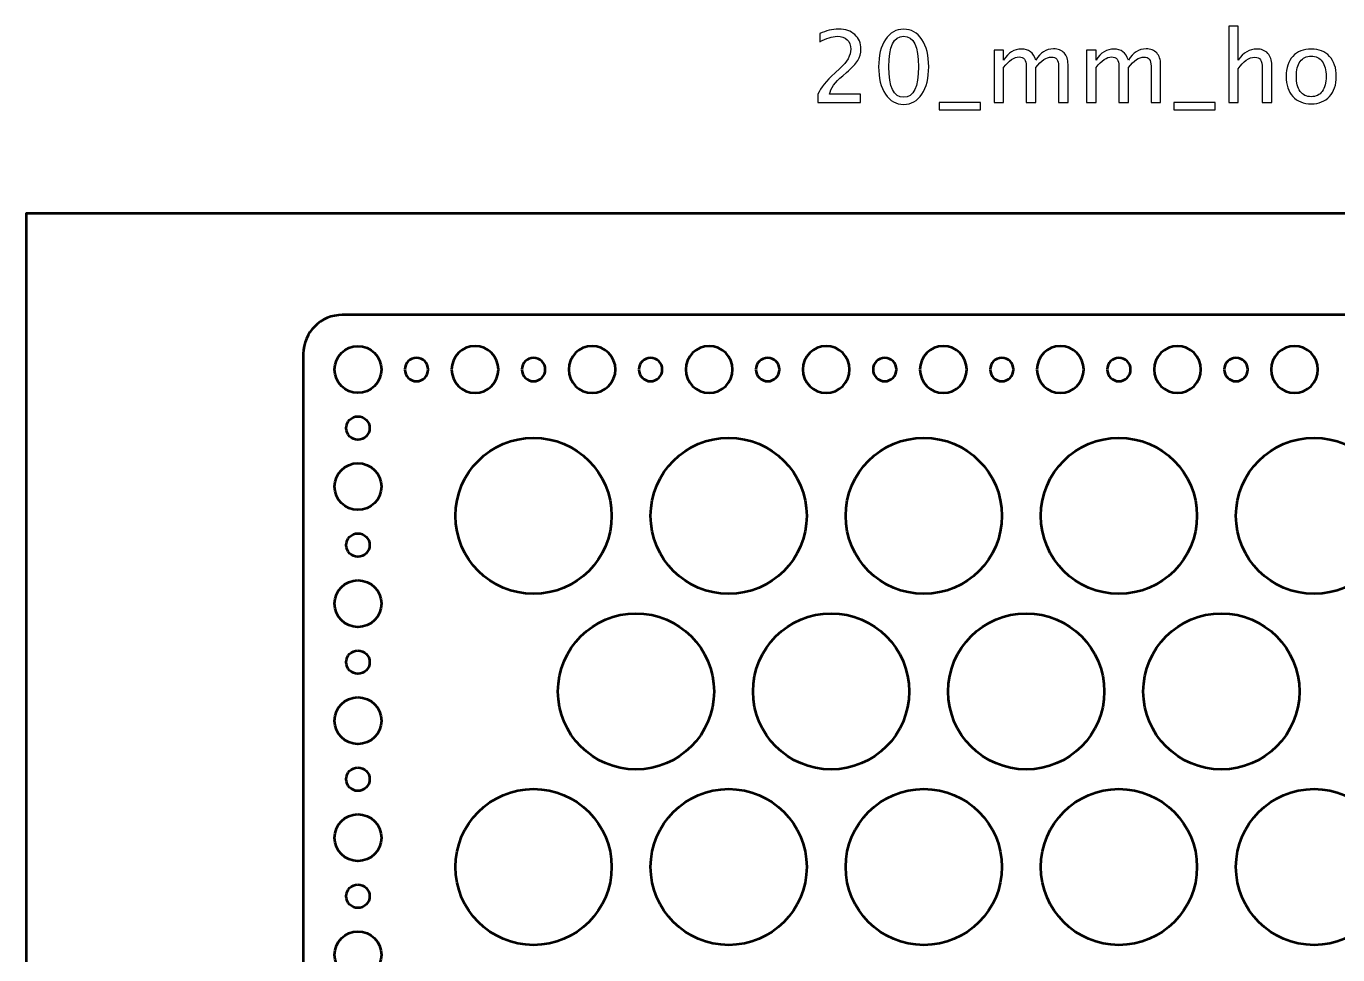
# Model space of a CAD drawing. Header units: centimetres. Extents: x -44 to 44, y -29.8 to 29.1.
# Drawn here: x -14 to 2.8, y -15.75 to -3.85 of the extents above; entities that cross this region are included whole.
import ezdxf

# ---------------------------------------------------------------- set-up
doc = ezdxf.new("R2010")
doc.units = ezdxf.units.CM
doc.header["$MEASUREMENT"] = 0
doc.layers.add('Layer 1', color=7, linetype='Continuous')

msp = doc.modelspace()

# ---------------------------------------------------------------- linework, layer by layer
at = {"layer": 'Layer 1', "color": 4, "lineweight": 53}
msp.add_lwpolyline([(-14, -29.75), (14, -29.75), (14, -6.25), (-14, -6.25), (-14, -29.75)], close=True, dxfattribs=at)
at = {"layer": 'Layer 1', "lineweight": 53}
for centre, major_axis in [((-9.74999, -8.25001), (0, 0.30001)), ((-9.75, -9), (0, 0.15)), ((-7.49997, -10.12503), (0, 1.00003)), ((-4.99997, -10.12503), (0, 1.00003)), ((-2.49997, -10.12503), (0, 1.00003)), ((0.00003, -10.12503), (0, 1.00003)), ((2.50003, -10.12503), (0, 1.00003)), ((-9.74999, -9.75001), (0, 0.30001)), ((-9.75, -10.5), (0, 0.15)), ((-9.74999, -11.25001), (0, 0.30001)), ((-6.18747, -12.37503), (0, 1.00003)), ((-3.68747, -12.37503), (0, 1.00003)), ((-1.18747, -12.37503), (0, 1.00003)), ((1.31253, -12.37503), (0, 1.00003)), ((-9.75, -12), (0, 0.15)), ((-9.74999, -12.75001), (0, 0.30001)), ((-9.75, -13.5), (0, 0.15)), ((-7.49997, -14.62503), (0, 1.00003)), ((-4.99997, -14.62503), (0, 1.00003)), ((-2.49997, -14.62503), (0, 1.00003)), ((0.00003, -14.62503), (0, 1.00003)), ((2.50003, -14.62503), (0, 1.00003)), ((-9.74999, -14.25001), (0, 0.30001)), ((-9.75, -15), (0, 0.15)), ((-9.74999, -15.75001), (0, 0.30001))]:
    msp.add_ellipse(centre, major_axis=major_axis, ratio=1, dxfattribs=at)
at = {"layer": 'Layer 1'}
for points, knots in [([(1.40748, -4.82956), (1.40748, -4.82956), (1.40748, -3.85039), (1.40748, -3.85039), (1.40748, -3.85039), (1.40748, -3.85039), (1.5294, -3.85039), (1.5294, -3.85039), (1.5294, -3.85039), (1.5294, -3.85039), (1.5294, -4.28367), (1.5294, -4.28367), (1.5294, -4.28367), (1.59396, -4.18948), (1.67312, -4.14249), (1.76668, -4.14249), (1.76668, -4.14249), (1.82552, -4.14249), (1.8723, -4.1609), (1.9068, -4.19795), (1.9068, -4.19795), (1.9413, -4.23478), (1.95866, -4.28452), (1.95866, -4.34675), (1.95866, -4.34675), (1.95866, -4.34675), (1.95866, -4.82956), (1.95866, -4.82956), (1.95866, -4.82956), (1.95866, -4.82956), (1.83674, -4.82956), (1.83674, -4.82956), (1.83674, -4.82956), (1.83674, -4.82956), (1.83674, -4.38654), (1.83674, -4.38654), (1.83674, -4.38654), (1.83674, -4.33659), (1.82933, -4.30103), (1.81473, -4.27986), (1.81473, -4.27986), (1.79991, -4.25848), (1.77557, -4.2479), (1.74149, -4.2479), (1.74149, -4.2479), (1.66656, -4.2479), (1.59586, -4.29679), (1.5294, -4.39458), (1.5294, -4.39458), (1.5294, -4.39458), (1.5294, -4.82956), (1.5294, -4.82956), (1.5294, -4.82956), (1.5294, -4.82956), (1.40748, -4.82956), (1.40748, -4.82956)], [0, 0, 0, 0, 0.06666667, 0.06666667, 0.06666667, 0.06666667, 0.13333333, 0.13333333, 0.13333333, 0.13333333, 0.2, 0.2, 0.2, 0.2, 0.26666667, 0.26666667, 0.26666667, 0.26666667, 0.33333333, 0.33333333, 0.33333333, 0.33333333, 0.4, 0.4, 0.4, 0.4, 0.46666667, 0.46666667, 0.46666667, 0.46666667, 0.53333333, 0.53333333, 0.53333333, 0.53333333, 0.6, 0.6, 0.6, 0.6, 0.66666667, 0.66666667, 0.66666667, 0.66666667, 0.73333333, 0.73333333, 0.73333333, 0.73333333, 0.8, 0.8, 0.8, 0.8, 0.86666667, 0.86666667, 0.86666667, 0.86666667, 1, 1, 1, 1]), ([(-3.85667, -4.82956), (-3.85667, -4.82956), (-3.85667, -4.72288), (-3.85667, -4.72288), (-3.85667, -4.72288), (-3.82111, -4.63969), (-3.74935, -4.54889), (-3.64119, -4.45089), (-3.64119, -4.45089), (-3.64119, -4.45089), (-3.57134, -4.38823), (-3.57134, -4.38823), (-3.57134, -4.38823), (-3.48138, -4.30653), (-3.4363, -4.22567), (-3.4363, -4.14524), (-3.4363, -4.14524), (-3.4363, -4.09381), (-3.45175, -4.05359), (-3.48244, -4.02417), (-3.48244, -4.02417), (-3.51313, -3.99475), (-3.55568, -3.97993), (-3.60965, -3.97993), (-3.60965, -3.97993), (-3.67273, -3.97993), (-3.74745, -4.00406), (-3.83381, -4.05232), (-3.83381, -4.05232), (-3.83381, -4.05232), (-3.83381, -3.94564), (-3.83381, -3.94564), (-3.83381, -3.94564), (-3.75232, -3.90754), (-3.67125, -3.88849), (-3.59039, -3.88849), (-3.59039, -3.88849), (-3.50446, -3.88849), (-3.43545, -3.91156), (-3.38338, -3.95792), (-3.38338, -3.95792), (-3.33152, -4.00427), (-3.30549, -4.06565), (-3.30549, -4.14228), (-3.30549, -4.14228), (-3.30549, -4.19731), (-3.31861, -4.24621), (-3.34486, -4.28875), (-3.34486, -4.28875), (-3.37132, -4.33151), (-3.42021, -4.38315), (-3.49197, -4.44411), (-3.49197, -4.44411), (-3.49197, -4.44411), (-3.53917, -4.48433), (-3.53917, -4.48433), (-3.53917, -4.48433), (-3.63738, -4.56752), (-3.69411, -4.6471), (-3.70935, -4.72288), (-3.70935, -4.72288), (-3.70935, -4.72288), (-3.3093, -4.72288), (-3.3093, -4.72288), (-3.3093, -4.72288), (-3.3093, -4.72288), (-3.3093, -4.82956), (-3.3093, -4.82956), (-3.3093, -4.82956), (-3.3093, -4.82956), (-3.85667, -4.82956), (-3.85667, -4.82956)], [0, 0, 0, 0, 0.05263158, 0.05263158, 0.05263158, 0.05263158, 0.10526316, 0.10526316, 0.10526316, 0.10526316, 0.15789474, 0.15789474, 0.15789474, 0.15789474, 0.21052632, 0.21052632, 0.21052632, 0.21052632, 0.26315789, 0.26315789, 0.26315789, 0.26315789, 0.31578947, 0.31578947, 0.31578947, 0.31578947, 0.36842105, 0.36842105, 0.36842105, 0.36842105, 0.42105263, 0.42105263, 0.42105263, 0.42105263, 0.47368421, 0.47368421, 0.47368421, 0.47368421, 0.52631579, 0.52631579, 0.52631579, 0.52631579, 0.57894737, 0.57894737, 0.57894737, 0.57894737, 0.63157895, 0.63157895, 0.63157895, 0.63157895, 0.68421053, 0.68421053, 0.68421053, 0.68421053, 0.73684211, 0.73684211, 0.73684211, 0.73684211, 0.78947368, 0.78947368, 0.78947368, 0.78947368, 0.84210526, 0.84210526, 0.84210526, 0.84210526, 0.89473684, 0.89473684, 0.89473684, 0.89473684, 1, 1, 1, 1]), ([(-2.7577, -4.85242), (-2.85401, -4.85242), (-2.93169, -4.80818), (-2.99053, -4.71992), (-2.99053, -4.71992), (-3.04959, -4.63165), (-3.07901, -4.51523), (-3.07901, -4.37045), (-3.07901, -4.37045), (-3.07901, -4.22567), (-3.04959, -4.10926), (-2.99053, -4.02099), (-2.99053, -4.02099), (-2.93169, -3.93273), (-2.85401, -3.88849), (-2.7577, -3.88849), (-2.7577, -3.88849), (-2.66097, -3.88849), (-2.58329, -3.93252), (-2.52444, -4.02057), (-2.52444, -4.02057), (-2.46581, -4.10862), (-2.43639, -4.22525), (-2.43639, -4.37045), (-2.43639, -4.37045), (-2.43639, -4.51523), (-2.46581, -4.63165), (-2.52444, -4.71992), (-2.52444, -4.71992), (-2.58329, -4.80818), (-2.66097, -4.85242), (-2.7577, -4.85242)], [0, 0, 0, 0, 0.11111111, 0.11111111, 0.11111111, 0.11111111, 0.22222222, 0.22222222, 0.22222222, 0.22222222, 0.33333333, 0.33333333, 0.33333333, 0.33333333, 0.44444444, 0.44444444, 0.44444444, 0.44444444, 0.55555556, 0.55555556, 0.55555556, 0.55555556, 0.66666667, 0.66666667, 0.66666667, 0.66666667, 0.77777778, 0.77777778, 0.77777778, 0.77777778, 1, 1, 1, 1]), ([(-2.75791, -4.76098), (-2.6307, -4.76098), (-2.5672, -4.6308), (-2.5672, -4.37045), (-2.5672, -4.37045), (-2.5672, -4.1101), (-2.6307, -3.97993), (-2.75791, -3.97993), (-2.75791, -3.97993), (-2.8847, -3.97993), (-2.9482, -4.1101), (-2.9482, -4.37045), (-2.9482, -4.37045), (-2.9482, -4.6308), (-2.8847, -4.76098), (-2.75791, -4.76098)], [0, 0, 0, 0, 0.2, 0.2, 0.2, 0.2, 0.4, 0.4, 0.4, 0.4, 0.6, 0.6, 0.6, 0.6, 1, 1, 1, 1]), ([(-1.59904, -4.82956), (-1.59904, -4.82956), (-1.59904, -4.15646), (-1.59904, -4.15646), (-1.59904, -4.15646), (-1.59904, -4.15646), (-1.47712, -4.15646), (-1.47712, -4.15646), (-1.47712, -4.15646), (-1.47712, -4.15646), (-1.47712, -4.28367), (-1.47712, -4.28367), (-1.47712, -4.28367), (-1.41764, -4.18948), (-1.34144, -4.14249), (-1.2481, -4.14249), (-1.2481, -4.14249), (-1.15814, -4.14249), (-1.09697, -4.18948), (-1.06437, -4.28367), (-1.06437, -4.28367), (-1.00658, -4.18863), (-0.93123, -4.14122), (-0.83873, -4.14122), (-0.83873, -4.14122), (-0.77968, -4.14122), (-0.73375, -4.15858), (-0.70094, -4.1935), (-0.70094, -4.1935), (-0.66813, -4.22843), (-0.65162, -4.27732), (-0.65162, -4.34019), (-0.65162, -4.34019), (-0.65162, -4.34019), (-0.65162, -4.82956), (-0.65162, -4.82956), (-0.65162, -4.82956), (-0.65162, -4.82956), (-0.77354, -4.82956), (-0.77354, -4.82956), (-0.77354, -4.82956), (-0.77354, -4.82956), (-0.77354, -4.36029), (-0.77354, -4.36029), (-0.77354, -4.36029), (-0.77354, -4.28367), (-0.80402, -4.24536), (-0.86498, -4.24536), (-0.86498, -4.24536), (-0.92827, -4.24536), (-0.99473, -4.29002), (-1.06437, -4.37956), (-1.06437, -4.37956), (-1.06437, -4.37956), (-1.06437, -4.82956), (-1.06437, -4.82956), (-1.06437, -4.82956), (-1.06437, -4.82956), (-1.18629, -4.82956), (-1.18629, -4.82956), (-1.18629, -4.82956), (-1.18629, -4.82956), (-1.18629, -4.35987), (-1.18629, -4.35987), (-1.18629, -4.35987), (-1.18629, -4.28261), (-1.21719, -4.24409), (-1.27921, -4.24409), (-1.27921, -4.24409), (-1.34081, -4.24409), (-1.40685, -4.28896), (-1.47712, -4.37892), (-1.47712, -4.37892), (-1.47712, -4.37892), (-1.47712, -4.82956), (-1.47712, -4.82956), (-1.47712, -4.82956), (-1.47712, -4.82956), (-1.59904, -4.82956), (-1.59904, -4.82956)], [0, 0, 0, 0, 0.04761905, 0.04761905, 0.04761905, 0.04761905, 0.0952381, 0.0952381, 0.0952381, 0.0952381, 0.14285714, 0.14285714, 0.14285714, 0.14285714, 0.19047619, 0.19047619, 0.19047619, 0.19047619, 0.23809524, 0.23809524, 0.23809524, 0.23809524, 0.28571429, 0.28571429, 0.28571429, 0.28571429, 0.33333333, 0.33333333, 0.33333333, 0.33333333, 0.38095238, 0.38095238, 0.38095238, 0.38095238, 0.42857143, 0.42857143, 0.42857143, 0.42857143, 0.47619048, 0.47619048, 0.47619048, 0.47619048, 0.52380952, 0.52380952, 0.52380952, 0.52380952, 0.57142857, 0.57142857, 0.57142857, 0.57142857, 0.61904762, 0.61904762, 0.61904762, 0.61904762, 0.66666667, 0.66666667, 0.66666667, 0.66666667, 0.71428571, 0.71428571, 0.71428571, 0.71428571, 0.76190476, 0.76190476, 0.76190476, 0.76190476, 0.80952381, 0.80952381, 0.80952381, 0.80952381, 0.85714286, 0.85714286, 0.85714286, 0.85714286, 0.9047619, 0.9047619, 0.9047619, 0.9047619, 1, 1, 1, 1]), ([(-0.41328, -4.82956), (-0.41328, -4.82956), (-0.41328, -4.15646), (-0.41328, -4.15646), (-0.41328, -4.15646), (-0.41328, -4.15646), (-0.29136, -4.15646), (-0.29136, -4.15646), (-0.29136, -4.15646), (-0.29136, -4.15646), (-0.29136, -4.28367), (-0.29136, -4.28367), (-0.29136, -4.28367), (-0.23188, -4.18948), (-0.15568, -4.14249), (-0.06234, -4.14249), (-0.06234, -4.14249), (0.02762, -4.14249), (0.08879, -4.18948), (0.12139, -4.28367), (0.12139, -4.28367), (0.17918, -4.18863), (0.25453, -4.14122), (0.34703, -4.14122), (0.34703, -4.14122), (0.40608, -4.14122), (0.45201, -4.15858), (0.48482, -4.1935), (0.48482, -4.1935), (0.51763, -4.22843), (0.53414, -4.27732), (0.53414, -4.34019), (0.53414, -4.34019), (0.53414, -4.34019), (0.53414, -4.82956), (0.53414, -4.82956), (0.53414, -4.82956), (0.53414, -4.82956), (0.41222, -4.82956), (0.41222, -4.82956), (0.41222, -4.82956), (0.41222, -4.82956), (0.41222, -4.36029), (0.41222, -4.36029), (0.41222, -4.36029), (0.41222, -4.28367), (0.38174, -4.24536), (0.32078, -4.24536), (0.32078, -4.24536), (0.25749, -4.24536), (0.19103, -4.29002), (0.12139, -4.37956), (0.12139, -4.37956), (0.12139, -4.37956), (0.12139, -4.82956), (0.12139, -4.82956), (0.12139, -4.82956), (0.12139, -4.82956), (-0.00053, -4.82956), (-0.00053, -4.82956), (-0.00053, -4.82956), (-0.00053, -4.82956), (-0.00053, -4.35987), (-0.00053, -4.35987), (-0.00053, -4.35987), (-0.00053, -4.28261), (-0.03143, -4.24409), (-0.09345, -4.24409), (-0.09345, -4.24409), (-0.15505, -4.24409), (-0.22109, -4.28896), (-0.29136, -4.37892), (-0.29136, -4.37892), (-0.29136, -4.37892), (-0.29136, -4.82956), (-0.29136, -4.82956), (-0.29136, -4.82956), (-0.29136, -4.82956), (-0.41328, -4.82956), (-0.41328, -4.82956)], [0, 0, 0, 0, 0.04761905, 0.04761905, 0.04761905, 0.04761905, 0.0952381, 0.0952381, 0.0952381, 0.0952381, 0.14285714, 0.14285714, 0.14285714, 0.14285714, 0.19047619, 0.19047619, 0.19047619, 0.19047619, 0.23809524, 0.23809524, 0.23809524, 0.23809524, 0.28571429, 0.28571429, 0.28571429, 0.28571429, 0.33333333, 0.33333333, 0.33333333, 0.33333333, 0.38095238, 0.38095238, 0.38095238, 0.38095238, 0.42857143, 0.42857143, 0.42857143, 0.42857143, 0.47619048, 0.47619048, 0.47619048, 0.47619048, 0.52380952, 0.52380952, 0.52380952, 0.52380952, 0.57142857, 0.57142857, 0.57142857, 0.57142857, 0.61904762, 0.61904762, 0.61904762, 0.61904762, 0.66666667, 0.66666667, 0.66666667, 0.66666667, 0.71428571, 0.71428571, 0.71428571, 0.71428571, 0.76190476, 0.76190476, 0.76190476, 0.76190476, 0.80952381, 0.80952381, 0.80952381, 0.80952381, 0.85714286, 0.85714286, 0.85714286, 0.85714286, 0.9047619, 0.9047619, 0.9047619, 0.9047619, 1, 1, 1, 1]), ([(2.4637, -4.8448), (2.36485, -4.8448), (2.28654, -4.81326), (2.22896, -4.75018), (2.22896, -4.75018), (2.17118, -4.68711), (2.14239, -4.60138), (2.14239, -4.49322), (2.14239, -4.49322), (2.14239, -4.38527), (2.17118, -4.29976), (2.22896, -4.23689), (2.22896, -4.23689), (2.28654, -4.17403), (2.36485, -4.14249), (2.4637, -4.14249), (2.4637, -4.14249), (2.56255, -4.14249), (2.64087, -4.17403), (2.69844, -4.23689), (2.69844, -4.23689), (2.75622, -4.29976), (2.78501, -4.38527), (2.78501, -4.49322), (2.78501, -4.49322), (2.78501, -4.60138), (2.75622, -4.68711), (2.69844, -4.75018), (2.69844, -4.75018), (2.64087, -4.81326), (2.56255, -4.8448), (2.4637, -4.8448)], [0, 0, 0, 0, 0.11111111, 0.11111111, 0.11111111, 0.11111111, 0.22222222, 0.22222222, 0.22222222, 0.22222222, 0.33333333, 0.33333333, 0.33333333, 0.33333333, 0.44444444, 0.44444444, 0.44444444, 0.44444444, 0.55555556, 0.55555556, 0.55555556, 0.55555556, 0.66666667, 0.66666667, 0.66666667, 0.66666667, 0.77777778, 0.77777778, 0.77777778, 0.77777778, 1, 1, 1, 1]), ([(2.46349, -4.75336), (2.52381, -4.75336), (2.5708, -4.73071), (2.60425, -4.6852), (2.60425, -4.6852), (2.63748, -4.63991), (2.6542, -4.57577), (2.6542, -4.49322), (2.6542, -4.49322), (2.6542, -4.41088), (2.63748, -4.34696), (2.60425, -4.30166), (2.60425, -4.30166), (2.5708, -4.25658), (2.52381, -4.23393), (2.46349, -4.23393), (2.46349, -4.23393), (2.40295, -4.23393), (2.35596, -4.25658), (2.32294, -4.30166), (2.32294, -4.30166), (2.28971, -4.34696), (2.2732, -4.41088), (2.2732, -4.49322), (2.2732, -4.49322), (2.2732, -4.57577), (2.28971, -4.63991), (2.32294, -4.6852), (2.32294, -4.6852), (2.35596, -4.73071), (2.40295, -4.75336), (2.46349, -4.75336)], [0, 0, 0, 0, 0.11111111, 0.11111111, 0.11111111, 0.11111111, 0.22222222, 0.22222222, 0.22222222, 0.22222222, 0.33333333, 0.33333333, 0.33333333, 0.33333333, 0.44444444, 0.44444444, 0.44444444, 0.44444444, 0.55555556, 0.55555556, 0.55555556, 0.55555556, 0.66666667, 0.66666667, 0.66666667, 0.66666667, 0.77777778, 0.77777778, 0.77777778, 0.77777778, 1, 1, 1, 1]), ([(-2.30262, -4.921), (-2.30262, -4.921), (-2.30262, -4.82956), (-2.30262, -4.82956), (-2.30262, -4.82956), (-2.30262, -4.82956), (-1.7743, -4.82956), (-1.7743, -4.82956), (-1.7743, -4.82956), (-1.7743, -4.82956), (-1.7743, -4.921), (-1.7743, -4.921), (-1.7743, -4.921), (-1.7743, -4.921), (-2.30262, -4.921), (-2.30262, -4.921)], [0, 0, 0, 0, 0.2, 0.2, 0.2, 0.2, 0.4, 0.4, 0.4, 0.4, 0.6, 0.6, 0.6, 0.6, 1, 1, 1, 1]), ([(0.7039, -4.921), (0.7039, -4.921), (0.7039, -4.82956), (0.7039, -4.82956), (0.7039, -4.82956), (0.7039, -4.82956), (1.23222, -4.82956), (1.23222, -4.82956), (1.23222, -4.82956), (1.23222, -4.82956), (1.23222, -4.921), (1.23222, -4.921), (1.23222, -4.921), (1.23222, -4.921), (0.7039, -4.921), (0.7039, -4.921)], [0, 0, 0, 0, 0.2, 0.2, 0.2, 0.2, 0.4, 0.4, 0.4, 0.4, 0.6, 0.6, 0.6, 0.6, 1, 1, 1, 1])]:
    msp.add_open_spline(points, degree=3, knots=knots, dxfattribs=at)
at = {"layer": 'Layer 1', "lineweight": 53}
for points, knots in [([(-10.45, -27.95), (-10.45, -27.95), (-10.45, -8.05), (-10.45, -8.05), (-10.45, -8.05), (-10.45, -7.77386), (-10.22614, -7.55), (-9.95, -7.55), (-9.95, -7.55), (-9.95, -7.55), (9.95, -7.55), (9.95, -7.55), (9.95, -7.55), (10.22614, -7.55), (10.45, -7.77386), (10.45, -8.05), (10.45, -8.05), (10.45, -8.05), (10.45, -27.95), (10.45, -27.95), (10.45, -27.95), (10.45, -28.22614), (10.22614, -28.45), (9.95, -28.45), (9.95, -28.45), (9.95, -28.45), (-9.95, -28.45), (-9.95, -28.45), (-9.95, -28.45), (-10.22614, -28.45), (-10.45, -28.22614), (-10.45, -27.95)], [0, 0, 0, 0, 0.11111111, 0.11111111, 0.11111111, 0.11111111, 0.22222222, 0.22222222, 0.22222222, 0.22222222, 0.33333333, 0.33333333, 0.33333333, 0.33333333, 0.44444444, 0.44444444, 0.44444444, 0.44444444, 0.55555556, 0.55555556, 0.55555556, 0.55555556, 0.66666667, 0.66666667, 0.66666667, 0.66666667, 0.77777778, 0.77777778, 0.77777778, 0.77777778, 1, 1, 1, 1]), ([(-8.55, -8.25), (-8.55, -8.08431), (-8.41569, -7.95), (-8.25, -7.95), (-8.25, -7.95), (-8.08431, -7.95), (-7.95, -8.08431), (-7.95, -8.25), (-7.95, -8.25), (-7.95, -8.41569), (-8.08431, -8.55), (-8.25, -8.55), (-8.25, -8.55), (-8.41569, -8.55), (-8.55, -8.41569), (-8.55, -8.25)], [0, 0, 0, 0, 0.2, 0.2, 0.2, 0.2, 0.4, 0.4, 0.4, 0.4, 0.6, 0.6, 0.6, 0.6, 1, 1, 1, 1]), ([(-7.05, -8.25), (-7.05, -8.08431), (-6.91569, -7.95), (-6.75, -7.95), (-6.75, -7.95), (-6.58431, -7.95), (-6.45, -8.08431), (-6.45, -8.25), (-6.45, -8.25), (-6.45, -8.41569), (-6.58431, -8.55), (-6.75, -8.55), (-6.75, -8.55), (-6.91569, -8.55), (-7.05, -8.41569), (-7.05, -8.25)], [0, 0, 0, 0, 0.2, 0.2, 0.2, 0.2, 0.4, 0.4, 0.4, 0.4, 0.6, 0.6, 0.6, 0.6, 1, 1, 1, 1]), ([(-5.55, -8.25), (-5.55, -8.08431), (-5.41569, -7.95), (-5.25, -7.95), (-5.25, -7.95), (-5.08431, -7.95), (-4.95, -8.08431), (-4.95, -8.25), (-4.95, -8.25), (-4.95, -8.41569), (-5.08431, -8.55), (-5.25, -8.55), (-5.25, -8.55), (-5.41569, -8.55), (-5.55, -8.41569), (-5.55, -8.25)], [0, 0, 0, 0, 0.2, 0.2, 0.2, 0.2, 0.4, 0.4, 0.4, 0.4, 0.6, 0.6, 0.6, 0.6, 1, 1, 1, 1]), ([(-4.05, -8.25), (-4.05, -8.08431), (-3.91569, -7.95), (-3.75, -7.95), (-3.75, -7.95), (-3.58431, -7.95), (-3.45, -8.08431), (-3.45, -8.25), (-3.45, -8.25), (-3.45, -8.41569), (-3.58431, -8.55), (-3.75, -8.55), (-3.75, -8.55), (-3.91569, -8.55), (-4.05, -8.41569), (-4.05, -8.25)], [0, 0, 0, 0, 0.2, 0.2, 0.2, 0.2, 0.4, 0.4, 0.4, 0.4, 0.6, 0.6, 0.6, 0.6, 1, 1, 1, 1]), ([(-2.55, -8.25), (-2.55, -8.08431), (-2.41569, -7.95), (-2.25, -7.95), (-2.25, -7.95), (-2.08431, -7.95), (-1.95, -8.08431), (-1.95, -8.25), (-1.95, -8.25), (-1.95, -8.41569), (-2.08431, -8.55), (-2.25, -8.55), (-2.25, -8.55), (-2.41569, -8.55), (-2.55, -8.41569), (-2.55, -8.25)], [0, 0, 0, 0, 0.2, 0.2, 0.2, 0.2, 0.4, 0.4, 0.4, 0.4, 0.6, 0.6, 0.6, 0.6, 1, 1, 1, 1]), ([(-1.05, -8.25), (-1.05, -8.08431), (-0.91569, -7.95), (-0.75, -7.95), (-0.75, -7.95), (-0.58431, -7.95), (-0.45, -8.08431), (-0.45, -8.25), (-0.45, -8.25), (-0.45, -8.41569), (-0.58431, -8.55), (-0.75, -8.55), (-0.75, -8.55), (-0.91569, -8.55), (-1.05, -8.41569), (-1.05, -8.25)], [0, 0, 0, 0, 0.2, 0.2, 0.2, 0.2, 0.4, 0.4, 0.4, 0.4, 0.6, 0.6, 0.6, 0.6, 1, 1, 1, 1]), ([(0.45, -8.25), (0.45, -8.08431), (0.58431, -7.95), (0.75, -7.95), (0.75, -7.95), (0.91569, -7.95), (1.05, -8.08431), (1.05, -8.25), (1.05, -8.25), (1.05, -8.41569), (0.91569, -8.55), (0.75, -8.55), (0.75, -8.55), (0.58431, -8.55), (0.45, -8.41569), (0.45, -8.25)], [0, 0, 0, 0, 0.2, 0.2, 0.2, 0.2, 0.4, 0.4, 0.4, 0.4, 0.6, 0.6, 0.6, 0.6, 1, 1, 1, 1]), ([(1.95, -8.25), (1.95, -8.08431), (2.08431, -7.95), (2.25, -7.95), (2.25, -7.95), (2.41569, -7.95), (2.55, -8.08431), (2.55, -8.25), (2.55, -8.25), (2.55, -8.41569), (2.41569, -8.55), (2.25, -8.55), (2.25, -8.55), (2.08431, -8.55), (1.95, -8.41569), (1.95, -8.25)], [0, 0, 0, 0, 0.2, 0.2, 0.2, 0.2, 0.4, 0.4, 0.4, 0.4, 0.6, 0.6, 0.6, 0.6, 1, 1, 1, 1]), ([(-9.15, -8.25), (-9.15, -8.16716), (-9.08284, -8.1), (-9, -8.1), (-9, -8.1), (-8.91716, -8.1), (-8.85, -8.16716), (-8.85, -8.25), (-8.85, -8.25), (-8.85, -8.33284), (-8.91716, -8.4), (-9, -8.4), (-9, -8.4), (-9.08284, -8.4), (-9.15, -8.33284), (-9.15, -8.25)], [0, 0, 0, 0, 0.2, 0.2, 0.2, 0.2, 0.4, 0.4, 0.4, 0.4, 0.6, 0.6, 0.6, 0.6, 1, 1, 1, 1]), ([(-7.65, -8.25), (-7.65, -8.16716), (-7.58284, -8.1), (-7.5, -8.1), (-7.5, -8.1), (-7.41716, -8.1), (-7.35, -8.16716), (-7.35, -8.25), (-7.35, -8.25), (-7.35, -8.33284), (-7.41716, -8.4), (-7.5, -8.4), (-7.5, -8.4), (-7.58284, -8.4), (-7.65, -8.33284), (-7.65, -8.25)], [0, 0, 0, 0, 0.2, 0.2, 0.2, 0.2, 0.4, 0.4, 0.4, 0.4, 0.6, 0.6, 0.6, 0.6, 1, 1, 1, 1]), ([(-6.15, -8.25), (-6.15, -8.16716), (-6.08284, -8.1), (-6, -8.1), (-6, -8.1), (-5.91716, -8.1), (-5.85, -8.16716), (-5.85, -8.25), (-5.85, -8.25), (-5.85, -8.33284), (-5.91716, -8.4), (-6, -8.4), (-6, -8.4), (-6.08284, -8.4), (-6.15, -8.33284), (-6.15, -8.25)], [0, 0, 0, 0, 0.2, 0.2, 0.2, 0.2, 0.4, 0.4, 0.4, 0.4, 0.6, 0.6, 0.6, 0.6, 1, 1, 1, 1]), ([(-4.65, -8.25), (-4.65, -8.16716), (-4.58284, -8.1), (-4.5, -8.1), (-4.5, -8.1), (-4.41716, -8.1), (-4.35, -8.16716), (-4.35, -8.25), (-4.35, -8.25), (-4.35, -8.33284), (-4.41716, -8.4), (-4.5, -8.4), (-4.5, -8.4), (-4.58284, -8.4), (-4.65, -8.33284), (-4.65, -8.25)], [0, 0, 0, 0, 0.2, 0.2, 0.2, 0.2, 0.4, 0.4, 0.4, 0.4, 0.6, 0.6, 0.6, 0.6, 1, 1, 1, 1]), ([(-3.15, -8.25), (-3.15, -8.16716), (-3.08284, -8.1), (-3, -8.1), (-3, -8.1), (-2.91716, -8.1), (-2.85, -8.16716), (-2.85, -8.25), (-2.85, -8.25), (-2.85, -8.33284), (-2.91716, -8.4), (-3, -8.4), (-3, -8.4), (-3.08284, -8.4), (-3.15, -8.33284), (-3.15, -8.25)], [0, 0, 0, 0, 0.2, 0.2, 0.2, 0.2, 0.4, 0.4, 0.4, 0.4, 0.6, 0.6, 0.6, 0.6, 1, 1, 1, 1]), ([(-1.65, -8.25), (-1.65, -8.16716), (-1.58284, -8.1), (-1.5, -8.1), (-1.5, -8.1), (-1.41716, -8.1), (-1.35, -8.16716), (-1.35, -8.25), (-1.35, -8.25), (-1.35, -8.33284), (-1.41716, -8.4), (-1.5, -8.4), (-1.5, -8.4), (-1.58284, -8.4), (-1.65, -8.33284), (-1.65, -8.25)], [0, 0, 0, 0, 0.2, 0.2, 0.2, 0.2, 0.4, 0.4, 0.4, 0.4, 0.6, 0.6, 0.6, 0.6, 1, 1, 1, 1]), ([(-0.15, -8.25), (-0.15, -8.16716), (-0.08284, -8.1), (0, -8.1), (0, -8.1), (0.08284, -8.1), (0.15, -8.16716), (0.15, -8.25), (0.15, -8.25), (0.15, -8.33284), (0.08284, -8.4), (0, -8.4), (0, -8.4), (-0.08284, -8.4), (-0.15, -8.33284), (-0.15, -8.25)], [0, 0, 0, 0, 0.2, 0.2, 0.2, 0.2, 0.4, 0.4, 0.4, 0.4, 0.6, 0.6, 0.6, 0.6, 1, 1, 1, 1]), ([(1.35, -8.25), (1.35, -8.16716), (1.41716, -8.1), (1.5, -8.1), (1.5, -8.1), (1.58284, -8.1), (1.65, -8.16716), (1.65, -8.25), (1.65, -8.25), (1.65, -8.33284), (1.58284, -8.4), (1.5, -8.4), (1.5, -8.4), (1.41716, -8.4), (1.35, -8.33284), (1.35, -8.25)], [0, 0, 0, 0, 0.2, 0.2, 0.2, 0.2, 0.4, 0.4, 0.4, 0.4, 0.6, 0.6, 0.6, 0.6, 1, 1, 1, 1])]:
    msp.add_open_spline(points, degree=3, knots=knots, dxfattribs=at)

doc.saveas('drawing.dxf')
